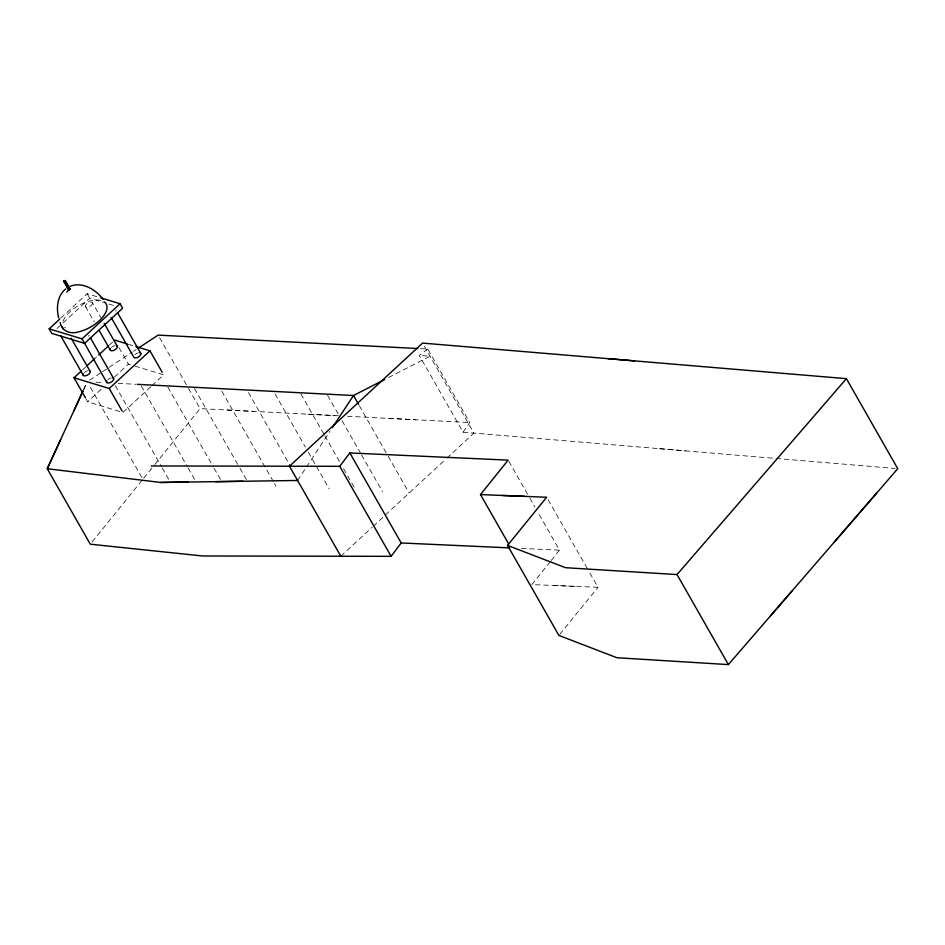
<?xml version="1.0" encoding="UTF-8"?>
<svg xmlns="http://www.w3.org/2000/svg" width="945" height="945" viewBox="0 0 945 945"><rect width="100%" height="100%" fill="white"/><g stroke="black" fill="none" stroke-linecap="round" stroke-linejoin="round"><path stroke-width="0.71" stroke-dasharray="4.72 3.54" d="M83.526 389.789L85.995 384.438M83.585 389.671L87.224 381.756M297.592 480.473L305.696 468.165M306.511 466.936L330.006 431.227M427.801 349.036L419.261 355.426L463.05 432.196L469.736 422.557L427.801 349.036L418.954 348.587M550.273 561.625L531.846 584.589L598.008 587.282L588.605 570.792M551.195 560.48L559.487 550.144L537.799 512.107M92.137 541.922L142.849 479.28L89.385 385.56M143.746 478.158L153.917 465.601M154.649 464.704L200.045 408.618L338.57 415.776M559.783 634.331L598.008 587.282M60.763 318.134L87.153 293.718L98.115 297.049M56.995 328.482L89.716 298.218L103.43 302.388M82.581 369.849L85.794 366.873M94.358 358.946L96.508 356.962M109.36 345.079L112.573 342.102M86.255 399.251L87.696 401.779L101.623 388.903M114.487 377.008L128.414 364.12L131.225 364.983M150.798 386.729L122.944 412.492L87.696 401.779M151.861 385.737L163.65 374.834L132.477 365.361M340.802 556.227L372.188 527.204M373.275 526.2L445.851 459.081M446.867 458.136L473.929 433.105L423.301 344.358M89.586 380.209L101.883 372.106M102.58 371.657L108.002 368.089M109.218 367.286L132.442 352.001M133.658 351.197L136.104 349.591M388.549 377.539L430.069 356.23L419.261 355.426M553.9 585.487L575.942 586.384M521.38 548.419L559.487 550.144M96.047 382.217L103.407 382.595M118.113 383.351L135.773 384.272M227.013 410.012L253.981 411.406M307.916 414.193L334.884 415.587M388.82 418.375L415.788 419.769M347.417 416.237L469.736 422.557M463.05 432.196L775.065 458.384M776.034 458.467L894.962 468.448M659.35 448.674L685.834 450.895M108.911 304.054L115.762 306.133M128.272 344.24L133.044 345.693M548.1 499.799L587.885 569.528M508.871 461.396L529.117 496.893M529.838 498.157L534.905 507.04M359.289 405.641L387.462 455.041M388.182 456.305L409.138 493.03M327.608 395.4L338.44 414.394M342.055 420.726L360.836 453.659M361.557 454.923L382.512 491.66M300.971 394.03L324.088 434.558M324.82 435.822L339.987 462.424M343.602 468.755L355.155 489.014M275.066 393.923L305.412 447.115M308.294 452.183L329.25 488.908M248.44 392.553L289.607 464.739M221.815 391.171L273.826 482.352M274.546 483.616L275.987 486.155M194.457 388.525L239.25 467.054M239.971 468.318L247.921 482.245M159.551 337.637L187.748 387.072M188.468 388.348L200.045 408.618M167.832 387.155L213.334 466.948M214.066 468.212L220.563 479.611M141.207 385.773L187.441 466.83M188.161 468.094L194.658 479.493M119.046 347.701L128.414 364.12M87.153 293.718L89.716 298.218M92.515 302.861A3.993 1.973 -29.7 0 1 87.79 307.219A3.993 1.973 -29.7 0 1 86.621 303.959A3.993 1.973 -29.7 0 1 92.515 302.861L102.001 319.493M85.463 306.487L94.228 321.843M115.302 385.666L161.524 466.724M162.257 467.988L169.474 480.651M116.011 309.995A3.993 1.973 -29.7 0 1 115.869 311.177M88.865 335.097A3.993 1.973 -29.7 0 1 88.736 336.278M134.946 354.611A3.993 1.973 -29.7 0 1 138.478 352.792M107.813 379.713A3.993 1.973 -29.7 0 1 111.333 377.894M62.961 321.3A24.853 12.309 -29.7 0 1 79.64 304.963A24.853 12.309 -29.7 0 1 101.552 300.604M64.567 327.265A3.993 1.973 -29.7 0 1 65.37 327.962M111.451 347.465A3.993 1.973 -29.7 0 1 114.983 345.657M84.318 372.566A3.993 1.973 -29.7 0 1 87.838 370.759"/><path stroke-width="1.42" d="M82.912 391.124L47.25 468.732L90.295 544.19L202.573 555.979L391.112 556.333L401.188 542.962L509.65 547.887M60.574 439.732L47.25 468.732L160.638 482.458L297.592 480.473M73.887 410.756L82.983 390.982M63.587 281.35L65.382 280.712L63.587 281.35L69.127 289.855L70.095 288.969L65.17 280.405M332.439 427.53L353.513 395.518L384.65 379.536M151.224 465.956L339.763 466.31L349.839 452.95L508.15 460.12L480.497 494.578L508.705 544.025M340.802 556.227L289.465 466.216L422.58 343.094L846.401 378.661L897.75 468.685L728.382 664.595L616.884 657.72L558.897 635.43L507.548 545.407L546.659 497.259L480.497 494.578M507.548 545.407L565.547 567.697L677.045 574.572L846.401 378.661M770.718 615.62L791.898 591.121M834.246 542.146L876.582 493.172M66.729 292.076L69.186 289.3M100.855 297.888L120.039 303.723L122.614 308.224L84.613 343.366L51.727 333.372L49.152 328.872L59.712 319.103M49.152 328.872L82.05 338.865L120.039 303.723M85.534 397.987L74.005 377.776L81.506 370.842M86.857 365.88L94.358 358.946M98.646 354.989L108.285 346.071M74.005 377.776L109.242 388.489L149.96 350.831L162.209 372.306M65.831 288.851C57.149 295.549 56.168 308.082 58.673 318.004M138.017 348.327L158.11 335.109L417.867 348.528M70.45 286.205C82.758 281.433 95.941 289.737 103.218 299.447M160.638 482.458L188.031 482.056M215.425 481.666L242.818 481.265M502.551 495.463L524.605 496.361M137.238 384.343L353.513 395.518L358.568 404.377M608.013 358.651L634.485 360.884M114.723 340.117L127.41 343.98M135.867 346.543L149.96 350.831M60.208 322.505C61.602 331.447 70.887 334.459 78.648 331.825A24.853 12.32 -29.7 0 0 102.32 317.603A24.853 12.32 -29.7 0 0 104.104 301.774M68.512 289.914L63.906 280.854M70.095 288.969L66.575 283.996M677.045 574.572L728.382 664.595M349.839 452.95L401.188 542.962M339.763 466.31L391.112 556.333M117.463 312.559L140.829 353.513M111.156 317.461L133.777 357.139A3.993 1.973 -29.7 0 0 138.856 356.678A3.993 1.973 -29.7 0 0 140.014 352.816M104.186 323.332L117.334 346.366M99.331 330.797L110.281 349.993M65.075 281.22L69.788 289.465M64.425 281.61L69.127 289.855M90.33 337.66L113.683 378.614M82.05 338.865L106.643 382.241M109.242 388.489L122.224 411.229M71.206 338.204L90.188 371.468M60.515 335.428L83.148 375.094M62.335 326.864L63.303 329.084M112.868 377.917A3.993 1.973 -29.7 0 1 110.825 382.312A3.993 1.973 -29.7 0 1 106.738 381.071M116.518 345.669A3.993 1.973 -29.7 0 1 114.475 350.063A3.993 1.973 -29.7 0 1 110.388 348.823M89.385 370.771A3.993 1.973 -29.7 0 1 87.33 375.165A3.993 1.973 -29.7 0 1 83.243 373.936"/></g></svg>
